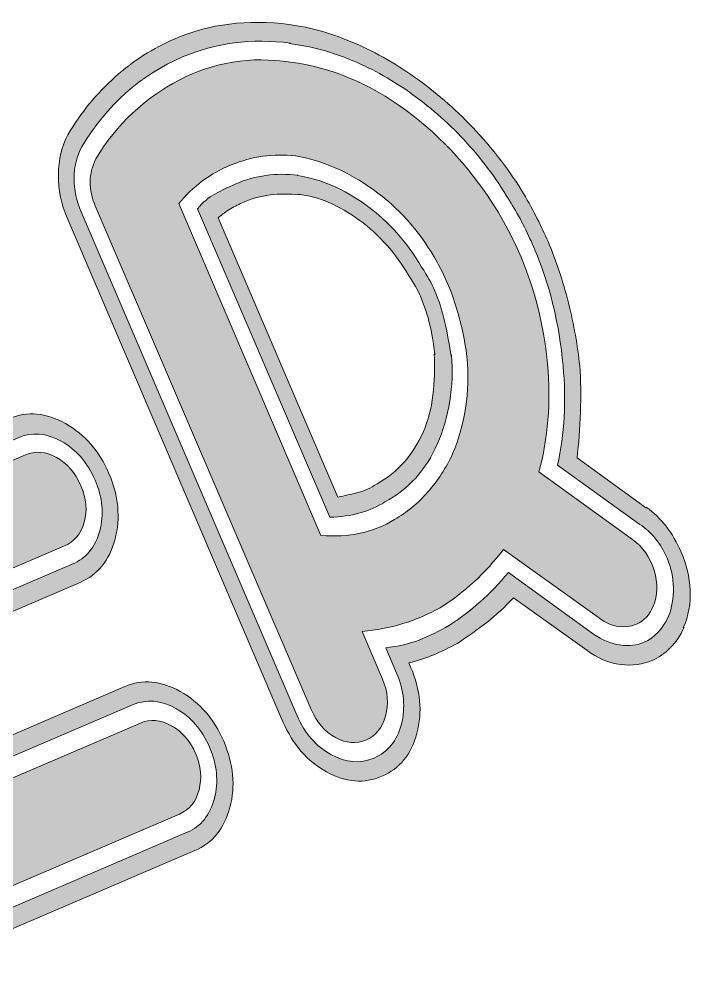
# Model space of a CAD drawing. Extents: x 464 to 1536, y -1291 to -709.
# Drawn here: x 1420.9 to 1535.8, y -1108.6 to -945.2 of the extents above; entities that cross this region are included whole.
import ezdxf

# ---------------------------------------------------------------- set-up
doc = ezdxf.new("R2010")
doc.units = 0
doc.header["$MEASUREMENT"] = 0
doc.layers.add('katman 1', color=7, linetype='Continuous')

# ---------------------------------------------------------------- blocks, each defined once
blk = doc.blocks.new('block 8')
at = {"layer": 'katman 1', "true_color": 0xffffff}
h = blk.add_hatch(color=7, dxfattribs=at)
h.dxf.hatch_style = 2
edge = h.paths.add_edge_path()
edge.add_spline(control_points=[(1528.26, -1028.92), (1528.26, -1028.92), (1528.19, -1028.75), (1528.19, -1028.75), (1530.74, -1030.52), (1532.73, -1033.08), (1534.17, -1036.43), (1535.06, -1038.5), (1535.57, -1040.68), (1535.7, -1042.94), (1535.83, -1045.21), (1535.44, -1047.36), (1534.52, -1049.39), (1534.52, -1049.39), (1534.66, -1049.33), (1534.66, -1049.33), (1534.02, -1050.7), (1533.23, -1051.85), (1532.29, -1052.8), (1531.36, -1053.75), (1530.32, -1054.47), (1529.18, -1054.95), (1527.58, -1055.64), (1525.77, -1055.87), (1523.77, -1055.64), (1521.77, -1055.4), (1519.85, -1054.58), (1518.02, -1053.19), (1518.02, -1053.19), (1505.46, -1044.23), (1505.46, -1044.23), (1504.01, -1045.81), (1502.48, -1047.21), (1500.89, -1048.45), (1499.29, -1049.68), (1497.62, -1050.87), (1495.87, -1052.03), (1494.51, -1052.75), (1493.16, -1053.39), (1491.84, -1053.96), (1490.51, -1054.53), (1489.1, -1055), (1487.58, -1055.38), (1487.58, -1055.38), (1487.88, -1056.07), (1487.88, -1056.07), (1489.56, -1059.99), (1489.92, -1063.77), (1488.95, -1067.39), (1487.99, -1071.01), (1485.99, -1073.47), (1482.97, -1074.76), (1479.94, -1076.06), (1476.79, -1075.81), (1473.5, -1074.01), (1470.21, -1072.21), (1467.73, -1069.35), (1466.04, -1065.43), (1466.04, -1065.43), (1429.1, -979.25), (1429.1, -979.25), (1428.11, -976.94), (1427.62, -974.49), (1427.62, -971.89), (1427.63, -969.29), (1428.16, -967.02), (1429.22, -965.06), (1431.49, -961.21), (1434.19, -957.91), (1437.31, -955.14), (1440.43, -952.37), (1443.83, -950.19), (1447.52, -948.61), (1453.47, -946.06), (1460, -945.24), (1467.1, -946.16), (1470.77, -946.63), (1474.5, -947.7), (1478.29, -949.35), (1482.08, -951), (1485.71, -953.1), (1489.21, -955.63), (1492.7, -958.16), (1495.99, -961.08), (1499.09, -964.4), (1502.19, -967.71), (1504.89, -971.27), (1507.19, -975.06), (1508.07, -976.6), (1508.85, -978.04), (1509.54, -979.38), (1510.23, -980.72), (1510.85, -982.03), (1511.39, -983.3), (1512.78, -986.53), (1513.94, -990.03), (1514.88, -993.79), (1515.82, -997.55), (1516.46, -1001.14), (1516.8, -1004.54), (1516.99, -1007.06), (1517.03, -1009.7), (1516.93, -1012.48), (1516.83, -1015.25), (1516.64, -1017.86), (1516.35, -1020.3), (1516.35, -1020.3), (1528.26, -1028.92), (1528.26, -1028.92)], knot_values=[0, 0, 0, 0, 1, 1, 1, 2, 2, 2, 3, 3, 3, 4, 4, 4, 5, 5, 5, 6, 6, 6, 7, 7, 7, 8, 8, 8, 9, 9, 9, 10, 10, 10, 11, 11, 11, 12, 12, 12, 13, 13, 13, 14, 14, 14, 15, 15, 15, 16, 16, 16, 17, 17, 17, 18, 18, 18, 19, 19, 19, 20, 20, 20, 21, 21, 21, 22, 22, 22, 23, 23, 23, 24, 24, 24, 25, 25, 25, 26, 26, 26, 27, 27, 27, 28, 28, 28, 29, 29, 29, 30, 30, 30, 31, 31, 31, 32, 32, 32, 33, 33, 33, 34, 34, 34, 35, 35, 35, 36, 36, 36, 36], degree=3, periodic=1)
edge = h.paths.add_edge_path()
edge.add_spline(control_points=[(1513.01, -1021.53), (1514.21, -1016.24), (1514.52, -1010.57), (1513.95, -1004.53), (1513.31, -997.3), (1511.65, -990.57), (1508.98, -984.33), (1508.39, -982.95), (1507.76, -981.62), (1507.1, -980.33), (1506.43, -979.04), (1505.73, -977.81), (1505, -976.62), (1505, -976.62), (1505.07, -976.79), (1505.07, -976.79), (1502.92, -973.07), (1500.42, -969.64), (1497.56, -966.49), (1494.7, -963.35), (1491.61, -960.58), (1488.28, -958.18), (1484.96, -955.78), (1481.53, -953.83), (1477.98, -952.35), (1474.44, -950.87), (1470.83, -949.89), (1467.16, -949.41), (1467.16, -949.41), (1467.3, -949.35), (1467.3, -949.35), (1460.67, -948.5), (1454.52, -949.29), (1448.85, -951.72), (1441.67, -954.8), (1435.92, -959.93), (1431.61, -967.1), (1430.73, -968.71), (1430.3, -970.5), (1430.31, -972.48), (1430.32, -974.46), (1430.72, -976.37), (1431.51, -978.21), (1431.51, -978.21), (1468.45, -1064.4), (1468.45, -1064.4), (1469.74, -1067.4), (1471.67, -1069.61), (1474.23, -1071.03), (1476.8, -1072.46), (1479.27, -1072.66), (1481.63, -1071.65), (1483.99, -1070.64), (1485.55, -1068.71), (1486.29, -1065.86), (1487.03, -1063.03), (1486.75, -1060.1), (1485.46, -1057.1), (1485.46, -1057.1), (1483.61, -1052.77), (1483.61, -1052.77), (1485.75, -1052.54), (1487.66, -1052.1), (1489.33, -1051.45), (1491.01, -1050.8), (1492.75, -1049.95), (1494.54, -1048.91), (1496.38, -1047.71), (1498.13, -1046.38), (1499.79, -1044.91), (1501.46, -1043.46), (1503.06, -1041.77), (1504.6, -1039.89), (1504.6, -1039.89), (1519.19, -1050.43), (1519.19, -1050.43), (1520.64, -1051.45), (1522.13, -1052.07), (1523.68, -1052.3), (1525.23, -1052.52), (1526.62, -1052.36), (1527.85, -1051.84), (1529.55, -1051.11), (1530.93, -1049.63), (1531.99, -1047.4), (1532.58, -1045.92), (1532.87, -1044.3), (1532.84, -1042.53), (1532.81, -1040.77), (1532.45, -1039.08), (1531.76, -1037.46), (1530.67, -1034.93), (1529.11, -1033), (1527.09, -1031.67), (1527.09, -1031.67), (1513.01, -1021.53), (1513.01, -1021.53)], knot_values=[0, 0, 0, 0, 1, 1, 1, 2, 2, 2, 3, 3, 3, 4, 4, 4, 5, 5, 5, 6, 6, 6, 7, 7, 7, 8, 8, 8, 9, 9, 9, 10, 10, 10, 11, 11, 11, 12, 12, 12, 13, 13, 13, 14, 14, 14, 15, 15, 15, 16, 16, 16, 17, 17, 17, 18, 18, 18, 19, 19, 19, 20, 20, 20, 21, 21, 21, 22, 22, 22, 23, 23, 23, 24, 24, 24, 25, 25, 25, 26, 26, 26, 27, 27, 27, 28, 28, 28, 29, 29, 29, 30, 30, 30, 31, 31, 31, 32, 32, 32, 32], degree=3, periodic=1)
edge = h.paths.add_edge_path()
edge.add_spline(control_points=[(1525.85, -1034.26), (1527.63, -1035.54), (1528.86, -1037.31), (1529.54, -1039.54), (1530.22, -1041.78), (1530.17, -1043.81), (1529.39, -1045.65), (1528.8, -1047.13), (1527.84, -1048.16), (1526.51, -1048.72), (1524.43, -1049.61), (1522.34, -1049.29), (1520.22, -1047.74), (1520.22, -1047.74), (1503.75, -1035.95), (1503.75, -1035.95), (1500.68, -1040), (1497.06, -1043.32), (1492.92, -1045.92), (1488.87, -1048.2), (1484.42, -1049.56), (1479.57, -1050), (1479.57, -1050), (1483.05, -1058.14), (1483.05, -1058.14), (1483.99, -1060.33), (1484.17, -1062.44), (1483.59, -1064.46), (1483, -1066.49), (1481.9, -1067.85), (1480.3, -1068.54), (1478.6, -1069.26), (1476.83, -1069.14), (1475.01, -1068.14), (1473.18, -1067.15), (1471.8, -1065.55), (1470.86, -1063.36), (1470.86, -1063.36), (1433.92, -977.18), (1433.92, -977.18), (1432.73, -974.41), (1432.76, -971.74), (1434, -969.15), (1437.61, -963.23), (1442.37, -958.74), (1448.27, -955.66), (1454.17, -952.59), (1460.53, -951.57), (1467.35, -952.6), (1474.22, -953.48), (1480.79, -956.23), (1487.08, -960.84), (1493.36, -965.46), (1498.63, -971.29), (1502.89, -978.34), (1507.63, -986.28), (1510.44, -994.91), (1511.3, -1004.23), (1511.89, -1010.82), (1511.39, -1016.97), (1509.82, -1022.69), (1509.82, -1022.69), (1525.85, -1034.26), (1525.85, -1034.26)], knot_values=[0, 0, 0, 0, 1, 1, 1, 2, 2, 2, 3, 3, 3, 4, 4, 4, 5, 5, 5, 6, 6, 6, 7, 7, 7, 8, 8, 8, 9, 9, 9, 10, 10, 10, 11, 11, 11, 12, 12, 12, 13, 13, 13, 14, 14, 14, 15, 15, 15, 16, 16, 16, 17, 17, 17, 18, 18, 18, 19, 19, 19, 20, 20, 20, 21, 21, 21, 21], degree=3, periodic=1)
edge = h.paths.add_edge_path()
edge.add_spline(control_points=[(1485.11, -1030.83), (1487.18, -1029.67), (1489.09, -1028.1), (1490.82, -1026.13), (1492.54, -1024.16), (1493.96, -1021.98), (1495.06, -1019.6), (1496.07, -1017.25), (1496.8, -1014.65), (1497.26, -1011.79), (1497.71, -1008.94), (1497.79, -1006), (1497.51, -1002.98), (1497.12, -1000), (1496.48, -997.07), (1495.58, -994.18), (1494.68, -991.29), (1493.44, -988.54), (1491.88, -985.93), (1489.23, -981.33), (1485.77, -977.49), (1481.48, -974.41), (1477.2, -971.33), (1472.76, -969.41), (1468.18, -968.64), (1464.41, -968.2), (1460.75, -968.72), (1457.18, -970.18), (1453.61, -971.64), (1450.61, -973.85), (1448.19, -976.8), (1448.19, -976.8), (1472.52, -1033.56), (1472.52, -1033.56), (1477.29, -1033.98), (1481.48, -1033.07), (1485.11, -1030.83)], knot_values=[0, 0, 0, 0, 1, 1, 1, 2, 2, 2, 3, 3, 3, 4, 4, 4, 5, 5, 5, 6, 6, 6, 7, 7, 7, 8, 8, 8, 9, 9, 9, 10, 10, 10, 11, 11, 11, 12, 12, 12, 12], degree=3, periodic=1)
edge = h.paths.add_edge_path()
edge.add_spline(control_points=[(1483.49, -1027.83), (1480.95, -1029.47), (1477.8, -1030.35), (1474.04, -1030.45), (1474.04, -1030.45), (1451.41, -977.67), (1451.41, -977.67), (1452.3, -976.61), (1453.29, -975.77), (1454.37, -975.17), (1455.46, -974.57), (1456.66, -973.98), (1457.98, -973.42), (1461.29, -972), (1464.83, -971.51), (1468.59, -971.94), (1468.59, -971.94), (1468.45, -972), (1468.45, -972), (1472.51, -972.59), (1476.45, -974.28), (1480.28, -977.08), (1484.1, -979.87), (1487.27, -983.4), (1489.76, -987.65), (1490.74, -989.15), (1491.48, -990.48), (1491.97, -991.62), (1492.71, -993.36), (1493.3, -995.19), (1493.73, -997.12), (1494.17, -999.05), (1494.52, -1000.98), (1494.79, -1002.91), (1494.79, -1002.91), (1494.86, -1002.68), (1494.86, -1002.68), (1495.09, -1005.31), (1494.99, -1007.95), (1494.56, -1010.59), (1494.13, -1013.24), (1493.43, -1015.66), (1492.47, -1017.84), (1490.49, -1022.37), (1487.5, -1025.71), (1483.49, -1027.83)], knot_values=[0, 0, 0, 0, 1, 1, 1, 2, 2, 2, 3, 3, 3, 4, 4, 4, 5, 5, 5, 6, 6, 6, 7, 7, 7, 8, 8, 8, 9, 9, 9, 10, 10, 10, 11, 11, 11, 12, 12, 12, 13, 13, 13, 14, 14, 14, 15, 15, 15, 15], degree=3, periodic=1)
edge = h.paths.add_edge_path()
edge.add_spline(control_points=[(1482.16, -1024.72), (1485.6, -1022.83), (1488.24, -1019.86), (1490.08, -1015.79), (1490.86, -1013.96), (1491.39, -1011.88), (1491.69, -1009.57), (1491.98, -1007.26), (1492.06, -1004.9), (1491.93, -1002.5), (1491.93, -1002.5), (1492.01, -1002.68), (1492.01, -1002.68), (1491.83, -1000.97), (1491.56, -999.28), (1491.17, -997.6), (1490.79, -995.92), (1490.25, -994.28), (1489.56, -992.66), (1489.16, -991.74), (1488.48, -990.53), (1487.5, -989.03), (1485.35, -985.32), (1482.55, -982.18), (1479.1, -979.63), (1475.66, -977.08), (1472.17, -975.6), (1468.65, -975.2), (1468.65, -975.2), (1468.86, -975.31), (1468.86, -975.31), (1465.33, -974.91), (1462.15, -975.32), (1459.32, -976.53), (1458.56, -976.86), (1457.81, -977.25), (1457.05, -977.71), (1456.3, -978.17), (1455.59, -978.68), (1454.94, -979.23), (1454.94, -979.23), (1475.41, -1026.99), (1475.41, -1026.99), (1476.55, -1026.78), (1477.7, -1026.52), (1478.86, -1026.23), (1480.02, -1025.94), (1481.07, -1025.46), (1482.01, -1024.78), (1482.01, -1024.78), (1482.16, -1024.72), (1482.16, -1024.72)], knot_values=[0, 0, 0, 0, 1, 1, 1, 2, 2, 2, 3, 3, 3, 4, 4, 4, 5, 5, 5, 6, 6, 6, 7, 7, 7, 8, 8, 8, 9, 9, 9, 10, 10, 10, 11, 11, 11, 12, 12, 12, 13, 13, 13, 14, 14, 14, 15, 15, 15, 16, 16, 16, 17, 17, 17, 17], degree=3, periodic=1)
h = blk.add_hatch(color=7, dxfattribs=at)
h.dxf.hatch_style = 2
edge = h.paths.add_edge_path()
edge.add_spline(control_points=[(1396.02, -1056.73), (1396.02, -1056.73), (1403.66, -1074.55), (1403.66, -1074.55), (1403.66, -1074.55), (1438.97, -1059.42), (1438.97, -1059.42), (1441.99, -1058.12), (1445.16, -1058.4), (1448.47, -1060.26), (1451.79, -1062.11), (1454.26, -1064.95), (1455.89, -1068.76), (1457.57, -1072.68), (1457.93, -1076.45), (1456.97, -1080.07), (1456, -1083.7), (1454.01, -1086.16), (1450.98, -1087.46), (1450.98, -1087.46), (1404.77, -1107.27), (1404.77, -1107.27), (1401.74, -1108.57), (1398.59, -1108.31), (1395.3, -1106.51), (1392.01, -1104.71), (1389.52, -1101.85), (1387.84, -1097.93), (1387.84, -1097.93), (1348.59, -1006.38), (1348.59, -1006.38), (1346.96, -1002.57), (1346.63, -998.86), (1347.59, -995.24), (1348.56, -991.62), (1350.55, -989.15), (1353.58, -987.85), (1353.58, -987.85), (1399.79, -968.04), (1399.79, -968.04), (1402.82, -966.75), (1405.98, -967.01), (1409.28, -968.83), (1412.57, -970.64), (1415.04, -973.47), (1416.68, -977.3), (1418.37, -981.24), (1418.74, -985.04), (1417.78, -988.68), (1416.83, -992.31), (1414.84, -994.78), (1411.81, -996.08), (1411.81, -996.08), (1376.51, -1011.21), (1376.51, -1011.21), (1376.51, -1011.21), (1384, -1028.69), (1384, -1028.69), (1384, -1028.69), (1419.3, -1013.56), (1419.3, -1013.56), (1422.33, -1012.26), (1425.5, -1012.55), (1428.82, -1014.43), (1432.15, -1016.3), (1434.63, -1019.15), (1436.27, -1022.98), (1437.91, -1026.81), (1438.25, -1030.55), (1437.3, -1034.19), (1436.34, -1037.83), (1434.35, -1040.3), (1431.32, -1041.59), (1431.32, -1041.59), (1396.02, -1056.73), (1396.02, -1056.73)], knot_values=[0, 0, 0, 0, 1, 1, 1, 2, 2, 2, 3, 3, 3, 4, 4, 4, 5, 5, 5, 6, 6, 6, 7, 7, 7, 8, 8, 8, 9, 9, 9, 10, 10, 10, 11, 11, 11, 12, 12, 12, 13, 13, 13, 14, 14, 14, 15, 15, 15, 16, 16, 16, 17, 17, 17, 18, 18, 18, 19, 19, 19, 20, 20, 20, 21, 21, 21, 22, 22, 22, 23, 23, 23, 24, 24, 24, 25, 25, 25, 25], degree=3, periodic=1)
edge = h.paths.add_edge_path()
edge.add_spline(control_points=[(1429.99, -1038.48), (1432.35, -1037.47), (1433.91, -1035.57), (1434.68, -1032.78), (1435.44, -1030), (1435.18, -1027.1), (1433.89, -1024.1), (1432.61, -1021.1), (1430.68, -1018.89), (1428.11, -1017.46), (1425.54, -1016.04), (1423.08, -1015.83), (1420.72, -1016.85), (1420.72, -1016.85), (1383, -1033.01), (1383, -1033.01), (1383, -1033.01), (1372.69, -1008.96), (1372.69, -1008.96), (1372.69, -1008.96), (1410.4, -992.79), (1410.4, -992.79), (1412.77, -991.78), (1414.32, -989.85), (1415.06, -987.01), (1415.79, -984.16), (1415.52, -981.25), (1414.23, -978.24), (1412.95, -975.24), (1411.02, -973.03), (1408.45, -971.61), (1405.88, -970.18), (1403.42, -969.97), (1401.05, -970.99), (1401.05, -970.99), (1354.84, -990.8), (1354.84, -990.8), (1352.47, -991.81), (1350.92, -993.74), (1350.19, -996.58), (1349.45, -999.43), (1349.72, -1002.35), (1351, -1005.35), (1351, -1005.35), (1390.25, -1096.89), (1390.25, -1096.89), (1391.54, -1099.9), (1393.46, -1102.11), (1396.03, -1103.53), (1398.6, -1104.96), (1401.07, -1105.17), (1403.43, -1104.15), (1403.43, -1104.15), (1449.65, -1084.34), (1449.65, -1084.34), (1452.01, -1083.33), (1453.56, -1081.4), (1454.3, -1078.55), (1455.04, -1075.71), (1454.77, -1072.79), (1453.48, -1069.79), (1452.19, -1066.79), (1450.27, -1064.58), (1447.7, -1063.15), (1445.13, -1061.73), (1442.66, -1061.52), (1440.3, -1062.53), (1440.3, -1062.53), (1402.59, -1078.7), (1402.59, -1078.7), (1402.59, -1078.7), (1392.28, -1054.64), (1392.28, -1054.64), (1392.28, -1054.64), (1429.99, -1038.48), (1429.99, -1038.48)], knot_values=[0, 0, 0, 0, 1, 1, 1, 2, 2, 2, 3, 3, 3, 4, 4, 4, 5, 5, 5, 6, 6, 6, 7, 7, 7, 8, 8, 8, 9, 9, 9, 10, 10, 10, 11, 11, 11, 12, 12, 12, 13, 13, 13, 14, 14, 14, 15, 15, 15, 16, 16, 16, 17, 17, 17, 18, 18, 18, 19, 19, 19, 20, 20, 20, 21, 21, 21, 22, 22, 22, 23, 23, 23, 24, 24, 24, 25, 25, 25, 25], degree=3, periodic=1)
edge = h.paths.add_edge_path()
edge.add_spline(control_points=[(1388.53, -1052.56), (1388.53, -1052.56), (1401.51, -1082.85), (1401.51, -1082.85), (1401.51, -1082.85), (1441.64, -1065.65), (1441.64, -1065.65), (1443.34, -1064.92), (1445.11, -1065.08), (1446.96, -1066.13), (1448.81, -1067.18), (1450.18, -1068.75), (1451.07, -1070.82), (1452.01, -1073.02), (1452.21, -1075.12), (1451.67, -1077.12), (1451.13, -1079.13), (1450.01, -1080.49), (1448.31, -1081.22), (1448.31, -1081.22), (1402.1, -1101.03), (1402.1, -1101.03), (1400.39, -1101.76), (1398.63, -1101.64), (1396.81, -1100.64), (1394.99, -1099.66), (1393.6, -1098.07), (1392.67, -1095.87), (1392.67, -1095.87), (1353.48, -1004.48), (1353.48, -1004.48), (1352.6, -1002.4), (1352.41, -1000.33), (1352.92, -998.27), (1353.44, -996.21), (1354.55, -994.81), (1356.25, -994.08), (1356.25, -994.08), (1402.46, -974.27), (1402.46, -974.27), (1404.17, -973.54), (1405.94, -973.71), (1407.79, -974.76), (1409.64, -975.81), (1411.01, -977.37), (1411.9, -979.45), (1412.84, -981.64), (1413.04, -983.74), (1412.5, -985.75), (1411.96, -987.76), (1410.84, -989.12), (1409.14, -989.85), (1409.14, -989.85), (1369.02, -1007.05), (1369.02, -1007.05), (1369.02, -1007.05), (1381.85, -1036.99), (1381.85, -1036.99), (1381.85, -1036.99), (1421.98, -1019.79), (1421.98, -1019.79), (1423.68, -1019.06), (1425.44, -1019.2), (1427.28, -1020.21), (1429.11, -1021.22), (1430.5, -1022.84), (1431.45, -1025.05), (1432.4, -1027.27), (1432.59, -1029.36), (1432.04, -1031.32), (1431.48, -1033.29), (1430.36, -1034.63), (1428.65, -1035.36), (1428.65, -1035.36), (1388.53, -1052.56), (1388.53, -1052.56)], knot_values=[0, 0, 0, 0, 1, 1, 1, 2, 2, 2, 3, 3, 3, 4, 4, 4, 5, 5, 5, 6, 6, 6, 7, 7, 7, 8, 8, 8, 9, 9, 9, 10, 10, 10, 11, 11, 11, 12, 12, 12, 13, 13, 13, 14, 14, 14, 15, 15, 15, 16, 16, 16, 17, 17, 17, 18, 18, 18, 19, 19, 19, 20, 20, 20, 21, 21, 21, 22, 22, 22, 23, 23, 23, 24, 24, 24, 25, 25, 25, 25], degree=3, periodic=1)
at = {"layer": 'katman 1', "lineweight": 0}
for points, knots in [([(1528.26, -1028.92), (1528.26, -1028.92), (1528.19, -1028.75), (1528.19, -1028.75), (1530.74, -1030.52), (1532.73, -1033.08), (1534.17, -1036.43), (1535.06, -1038.5), (1535.57, -1040.68), (1535.7, -1042.94), (1535.83, -1045.21), (1535.44, -1047.36), (1534.52, -1049.39), (1534.52, -1049.39), (1534.66, -1049.33), (1534.66, -1049.33), (1534.02, -1050.7), (1533.23, -1051.85), (1532.29, -1052.8), (1531.36, -1053.75), (1530.32, -1054.47), (1529.18, -1054.95), (1527.58, -1055.64), (1525.77, -1055.87), (1523.77, -1055.64), (1521.77, -1055.4), (1519.85, -1054.58), (1518.02, -1053.19), (1518.02, -1053.19), (1505.46, -1044.23), (1505.46, -1044.23), (1504.01, -1045.81), (1502.48, -1047.21), (1500.89, -1048.45), (1499.29, -1049.68), (1497.62, -1050.87), (1495.87, -1052.03), (1494.51, -1052.75), (1493.16, -1053.39), (1491.84, -1053.96), (1490.51, -1054.53), (1489.1, -1055), (1487.58, -1055.38), (1487.58, -1055.38), (1487.88, -1056.07), (1487.88, -1056.07), (1489.56, -1059.99), (1489.92, -1063.77), (1488.95, -1067.39), (1487.99, -1071.01), (1485.99, -1073.47), (1482.97, -1074.76), (1479.94, -1076.06), (1476.79, -1075.81), (1473.5, -1074.01), (1470.21, -1072.21), (1467.73, -1069.35), (1466.04, -1065.43), (1466.04, -1065.43), (1429.1, -979.25), (1429.1, -979.25), (1428.11, -976.94), (1427.62, -974.49), (1427.62, -971.89), (1427.63, -969.29), (1428.16, -967.02), (1429.22, -965.06), (1431.49, -961.21), (1434.19, -957.91), (1437.31, -955.14), (1440.43, -952.37), (1443.83, -950.19), (1447.52, -948.61), (1453.47, -946.06), (1460, -945.24), (1467.1, -946.16), (1470.77, -946.63), (1474.5, -947.7), (1478.29, -949.35), (1482.08, -951), (1485.71, -953.1), (1489.21, -955.63), (1492.7, -958.16), (1495.99, -961.08), (1499.09, -964.4), (1502.19, -967.71), (1504.89, -971.27), (1507.19, -975.06), (1508.07, -976.6), (1508.85, -978.04), (1509.54, -979.38), (1510.23, -980.72), (1510.85, -982.03), (1511.39, -983.3), (1512.78, -986.53), (1513.94, -990.03), (1514.88, -993.79), (1515.82, -997.55), (1516.46, -1001.14), (1516.8, -1004.54), (1516.99, -1007.06), (1517.03, -1009.7), (1516.93, -1012.48), (1516.83, -1015.25), (1516.64, -1017.86), (1516.35, -1020.3), (1516.35, -1020.3), (1528.26, -1028.92), (1528.26, -1028.92)], [0, 0, 0, 0, 1, 1, 1, 2, 2, 2, 3, 3, 3, 4, 4, 4, 5, 5, 5, 6, 6, 6, 7, 7, 7, 8, 8, 8, 9, 9, 9, 10, 10, 10, 11, 11, 11, 12, 12, 12, 13, 13, 13, 14, 14, 14, 15, 15, 15, 16, 16, 16, 17, 17, 17, 18, 18, 18, 19, 19, 19, 20, 20, 20, 21, 21, 21, 22, 22, 22, 23, 23, 23, 24, 24, 24, 25, 25, 25, 26, 26, 26, 27, 27, 27, 28, 28, 28, 29, 29, 29, 30, 30, 30, 31, 31, 31, 32, 32, 32, 33, 33, 33, 34, 34, 34, 35, 35, 35, 36, 36, 36, 36]), ([(1513.01, -1021.53), (1514.21, -1016.24), (1514.52, -1010.57), (1513.95, -1004.53), (1513.31, -997.3), (1511.65, -990.57), (1508.98, -984.33), (1508.39, -982.95), (1507.76, -981.62), (1507.1, -980.33), (1506.43, -979.04), (1505.73, -977.81), (1505, -976.62), (1505, -976.62), (1505.07, -976.79), (1505.07, -976.79), (1502.92, -973.07), (1500.42, -969.64), (1497.56, -966.49), (1494.7, -963.35), (1491.61, -960.58), (1488.28, -958.18), (1484.96, -955.78), (1481.53, -953.83), (1477.98, -952.35), (1474.44, -950.87), (1470.83, -949.89), (1467.16, -949.41), (1467.16, -949.41), (1467.3, -949.35), (1467.3, -949.35), (1460.67, -948.5), (1454.52, -949.29), (1448.85, -951.72), (1441.67, -954.8), (1435.92, -959.93), (1431.61, -967.1), (1430.73, -968.71), (1430.3, -970.5), (1430.31, -972.48), (1430.32, -974.46), (1430.72, -976.37), (1431.51, -978.21), (1431.51, -978.21), (1468.45, -1064.4), (1468.45, -1064.4), (1469.74, -1067.4), (1471.67, -1069.61), (1474.23, -1071.03), (1476.8, -1072.46), (1479.27, -1072.66), (1481.63, -1071.65), (1483.99, -1070.64), (1485.55, -1068.71), (1486.29, -1065.86), (1487.03, -1063.03), (1486.75, -1060.1), (1485.46, -1057.1), (1485.46, -1057.1), (1483.61, -1052.77), (1483.61, -1052.77), (1485.75, -1052.54), (1487.66, -1052.1), (1489.33, -1051.45), (1491.01, -1050.8), (1492.75, -1049.95), (1494.54, -1048.91), (1496.38, -1047.71), (1498.13, -1046.38), (1499.79, -1044.91), (1501.46, -1043.46), (1503.06, -1041.77), (1504.6, -1039.89), (1504.6, -1039.89), (1519.19, -1050.43), (1519.19, -1050.43), (1520.64, -1051.45), (1522.13, -1052.07), (1523.68, -1052.3), (1525.23, -1052.52), (1526.62, -1052.36), (1527.85, -1051.84), (1529.55, -1051.11), (1530.93, -1049.63), (1531.99, -1047.4), (1532.58, -1045.92), (1532.87, -1044.3), (1532.84, -1042.53), (1532.81, -1040.77), (1532.45, -1039.08), (1531.76, -1037.46), (1530.67, -1034.93), (1529.11, -1033), (1527.09, -1031.67), (1527.09, -1031.67), (1513.01, -1021.53), (1513.01, -1021.53)], [0, 0, 0, 0, 1, 1, 1, 2, 2, 2, 3, 3, 3, 4, 4, 4, 5, 5, 5, 6, 6, 6, 7, 7, 7, 8, 8, 8, 9, 9, 9, 10, 10, 10, 11, 11, 11, 12, 12, 12, 13, 13, 13, 14, 14, 14, 15, 15, 15, 16, 16, 16, 17, 17, 17, 18, 18, 18, 19, 19, 19, 20, 20, 20, 21, 21, 21, 22, 22, 22, 23, 23, 23, 24, 24, 24, 25, 25, 25, 26, 26, 26, 27, 27, 27, 28, 28, 28, 29, 29, 29, 30, 30, 30, 31, 31, 31, 32, 32, 32, 32]), ([(1525.85, -1034.26), (1527.63, -1035.54), (1528.86, -1037.31), (1529.54, -1039.54), (1530.22, -1041.78), (1530.17, -1043.81), (1529.39, -1045.65), (1528.8, -1047.13), (1527.84, -1048.16), (1526.51, -1048.72), (1524.43, -1049.61), (1522.34, -1049.29), (1520.22, -1047.74), (1520.22, -1047.74), (1503.75, -1035.95), (1503.75, -1035.95), (1500.68, -1040), (1497.06, -1043.32), (1492.92, -1045.92), (1488.87, -1048.2), (1484.42, -1049.56), (1479.57, -1050), (1479.57, -1050), (1483.05, -1058.14), (1483.05, -1058.14), (1483.99, -1060.33), (1484.17, -1062.44), (1483.59, -1064.46), (1483, -1066.49), (1481.9, -1067.85), (1480.3, -1068.54), (1478.6, -1069.26), (1476.83, -1069.14), (1475.01, -1068.14), (1473.18, -1067.15), (1471.8, -1065.55), (1470.86, -1063.36), (1470.86, -1063.36), (1433.92, -977.18), (1433.92, -977.18), (1432.73, -974.41), (1432.76, -971.74), (1434, -969.15), (1437.61, -963.23), (1442.37, -958.74), (1448.27, -955.66), (1454.17, -952.59), (1460.53, -951.57), (1467.35, -952.6), (1474.22, -953.48), (1480.79, -956.23), (1487.08, -960.84), (1493.36, -965.46), (1498.63, -971.29), (1502.89, -978.34), (1507.63, -986.28), (1510.44, -994.91), (1511.3, -1004.23), (1511.89, -1010.82), (1511.39, -1016.97), (1509.82, -1022.69), (1509.82, -1022.69), (1525.85, -1034.26), (1525.85, -1034.26)], [0, 0, 0, 0, 1, 1, 1, 2, 2, 2, 3, 3, 3, 4, 4, 4, 5, 5, 5, 6, 6, 6, 7, 7, 7, 8, 8, 8, 9, 9, 9, 10, 10, 10, 11, 11, 11, 12, 12, 12, 13, 13, 13, 14, 14, 14, 15, 15, 15, 16, 16, 16, 17, 17, 17, 18, 18, 18, 19, 19, 19, 20, 20, 20, 21, 21, 21, 21]), ([(1396.02, -1056.73), (1396.02, -1056.73), (1403.66, -1074.55), (1403.66, -1074.55), (1403.66, -1074.55), (1438.97, -1059.42), (1438.97, -1059.42), (1441.99, -1058.12), (1445.16, -1058.4), (1448.47, -1060.26), (1451.79, -1062.11), (1454.26, -1064.95), (1455.89, -1068.76), (1457.57, -1072.68), (1457.93, -1076.45), (1456.97, -1080.07), (1456, -1083.7), (1454.01, -1086.16), (1450.98, -1087.46), (1450.98, -1087.46), (1404.77, -1107.27), (1404.77, -1107.27), (1401.74, -1108.57), (1398.59, -1108.31), (1395.3, -1106.51), (1392.01, -1104.71), (1389.52, -1101.85), (1387.84, -1097.93), (1387.84, -1097.93), (1348.59, -1006.38), (1348.59, -1006.38), (1346.96, -1002.57), (1346.63, -998.86), (1347.59, -995.24), (1348.56, -991.62), (1350.55, -989.15), (1353.58, -987.85), (1353.58, -987.85), (1399.79, -968.04), (1399.79, -968.04), (1402.82, -966.75), (1405.98, -967.01), (1409.28, -968.83), (1412.57, -970.64), (1415.04, -973.47), (1416.68, -977.3), (1418.37, -981.24), (1418.74, -985.04), (1417.78, -988.68), (1416.83, -992.31), (1414.84, -994.78), (1411.81, -996.08), (1411.81, -996.08), (1376.51, -1011.21), (1376.51, -1011.21), (1376.51, -1011.21), (1384, -1028.69), (1384, -1028.69), (1384, -1028.69), (1419.3, -1013.56), (1419.3, -1013.56), (1422.33, -1012.26), (1425.5, -1012.55), (1428.82, -1014.43), (1432.15, -1016.3), (1434.63, -1019.15), (1436.27, -1022.98), (1437.91, -1026.81), (1438.25, -1030.55), (1437.3, -1034.19), (1436.34, -1037.83), (1434.35, -1040.3), (1431.32, -1041.59), (1431.32, -1041.59), (1396.02, -1056.73), (1396.02, -1056.73)], [0, 0, 0, 0, 1, 1, 1, 2, 2, 2, 3, 3, 3, 4, 4, 4, 5, 5, 5, 6, 6, 6, 7, 7, 7, 8, 8, 8, 9, 9, 9, 10, 10, 10, 11, 11, 11, 12, 12, 12, 13, 13, 13, 14, 14, 14, 15, 15, 15, 16, 16, 16, 17, 17, 17, 18, 18, 18, 19, 19, 19, 20, 20, 20, 21, 21, 21, 22, 22, 22, 23, 23, 23, 24, 24, 24, 25, 25, 25, 25]), ([(1485.11, -1030.83), (1487.18, -1029.67), (1489.09, -1028.1), (1490.82, -1026.13), (1492.54, -1024.16), (1493.96, -1021.98), (1495.06, -1019.6), (1496.07, -1017.25), (1496.8, -1014.65), (1497.26, -1011.79), (1497.71, -1008.94), (1497.79, -1006), (1497.51, -1002.98), (1497.12, -1000), (1496.48, -997.07), (1495.58, -994.18), (1494.68, -991.29), (1493.44, -988.54), (1491.88, -985.93), (1489.23, -981.33), (1485.77, -977.49), (1481.48, -974.41), (1477.2, -971.33), (1472.76, -969.41), (1468.18, -968.64), (1464.41, -968.2), (1460.75, -968.72), (1457.18, -970.18), (1453.61, -971.64), (1450.61, -973.85), (1448.19, -976.8), (1448.19, -976.8), (1472.52, -1033.56), (1472.52, -1033.56), (1477.29, -1033.98), (1481.48, -1033.07), (1485.11, -1030.83)], [0, 0, 0, 0, 1, 1, 1, 2, 2, 2, 3, 3, 3, 4, 4, 4, 5, 5, 5, 6, 6, 6, 7, 7, 7, 8, 8, 8, 9, 9, 9, 10, 10, 10, 11, 11, 11, 12, 12, 12, 12]), ([(1429.99, -1038.48), (1432.35, -1037.47), (1433.91, -1035.57), (1434.68, -1032.78), (1435.44, -1030), (1435.18, -1027.1), (1433.89, -1024.1), (1432.61, -1021.1), (1430.68, -1018.89), (1428.11, -1017.46), (1425.54, -1016.04), (1423.08, -1015.83), (1420.72, -1016.85), (1420.72, -1016.85), (1383, -1033.01), (1383, -1033.01), (1383, -1033.01), (1372.69, -1008.96), (1372.69, -1008.96), (1372.69, -1008.96), (1410.4, -992.79), (1410.4, -992.79), (1412.77, -991.78), (1414.32, -989.85), (1415.06, -987.01), (1415.79, -984.16), (1415.52, -981.25), (1414.23, -978.24), (1412.95, -975.24), (1411.02, -973.03), (1408.45, -971.61), (1405.88, -970.18), (1403.42, -969.97), (1401.05, -970.99), (1401.05, -970.99), (1354.84, -990.8), (1354.84, -990.8), (1352.47, -991.81), (1350.92, -993.74), (1350.19, -996.58), (1349.45, -999.43), (1349.72, -1002.35), (1351, -1005.35), (1351, -1005.35), (1390.25, -1096.89), (1390.25, -1096.89), (1391.54, -1099.9), (1393.46, -1102.11), (1396.03, -1103.53), (1398.6, -1104.96), (1401.07, -1105.17), (1403.43, -1104.15), (1403.43, -1104.15), (1449.65, -1084.34), (1449.65, -1084.34), (1452.01, -1083.33), (1453.56, -1081.4), (1454.3, -1078.55), (1455.04, -1075.71), (1454.77, -1072.79), (1453.48, -1069.79), (1452.19, -1066.79), (1450.27, -1064.58), (1447.7, -1063.15), (1445.13, -1061.73), (1442.66, -1061.52), (1440.3, -1062.53), (1440.3, -1062.53), (1402.59, -1078.7), (1402.59, -1078.7), (1402.59, -1078.7), (1392.28, -1054.64), (1392.28, -1054.64), (1392.28, -1054.64), (1429.99, -1038.48), (1429.99, -1038.48)], [0, 0, 0, 0, 1, 1, 1, 2, 2, 2, 3, 3, 3, 4, 4, 4, 5, 5, 5, 6, 6, 6, 7, 7, 7, 8, 8, 8, 9, 9, 9, 10, 10, 10, 11, 11, 11, 12, 12, 12, 13, 13, 13, 14, 14, 14, 15, 15, 15, 16, 16, 16, 17, 17, 17, 18, 18, 18, 19, 19, 19, 20, 20, 20, 21, 21, 21, 22, 22, 22, 23, 23, 23, 24, 24, 24, 25, 25, 25, 25]), ([(1483.49, -1027.83), (1480.95, -1029.47), (1477.8, -1030.35), (1474.04, -1030.45), (1474.04, -1030.45), (1451.41, -977.67), (1451.41, -977.67), (1452.3, -976.61), (1453.29, -975.77), (1454.37, -975.17), (1455.46, -974.57), (1456.66, -973.98), (1457.98, -973.42), (1461.29, -972), (1464.83, -971.51), (1468.59, -971.94), (1468.59, -971.94), (1468.45, -972), (1468.45, -972), (1472.51, -972.59), (1476.45, -974.28), (1480.28, -977.08), (1484.1, -979.87), (1487.27, -983.4), (1489.76, -987.65), (1490.74, -989.15), (1491.48, -990.48), (1491.97, -991.62), (1492.71, -993.36), (1493.3, -995.19), (1493.73, -997.12), (1494.17, -999.05), (1494.52, -1000.98), (1494.79, -1002.91), (1494.79, -1002.91), (1494.86, -1002.68), (1494.86, -1002.68), (1495.09, -1005.31), (1494.99, -1007.95), (1494.56, -1010.59), (1494.13, -1013.24), (1493.43, -1015.66), (1492.47, -1017.84), (1490.49, -1022.37), (1487.5, -1025.71), (1483.49, -1027.83)], [0, 0, 0, 0, 1, 1, 1, 2, 2, 2, 3, 3, 3, 4, 4, 4, 5, 5, 5, 6, 6, 6, 7, 7, 7, 8, 8, 8, 9, 9, 9, 10, 10, 10, 11, 11, 11, 12, 12, 12, 13, 13, 13, 14, 14, 14, 15, 15, 15, 15]), ([(1388.53, -1052.56), (1388.53, -1052.56), (1401.51, -1082.85), (1401.51, -1082.85), (1401.51, -1082.85), (1441.64, -1065.65), (1441.64, -1065.65), (1443.34, -1064.92), (1445.11, -1065.08), (1446.96, -1066.13), (1448.81, -1067.18), (1450.18, -1068.75), (1451.07, -1070.82), (1452.01, -1073.02), (1452.21, -1075.12), (1451.67, -1077.12), (1451.13, -1079.13), (1450.01, -1080.49), (1448.31, -1081.22), (1448.31, -1081.22), (1402.1, -1101.03), (1402.1, -1101.03), (1400.39, -1101.76), (1398.63, -1101.64), (1396.81, -1100.64), (1394.99, -1099.66), (1393.6, -1098.07), (1392.67, -1095.87), (1392.67, -1095.87), (1353.48, -1004.48), (1353.48, -1004.48), (1352.6, -1002.4), (1352.41, -1000.33), (1352.92, -998.27), (1353.44, -996.21), (1354.55, -994.81), (1356.25, -994.08), (1356.25, -994.08), (1402.46, -974.27), (1402.46, -974.27), (1404.17, -973.54), (1405.94, -973.71), (1407.79, -974.76), (1409.64, -975.81), (1411.01, -977.37), (1411.9, -979.45), (1412.84, -981.64), (1413.04, -983.74), (1412.5, -985.75), (1411.96, -987.76), (1410.84, -989.12), (1409.14, -989.85), (1409.14, -989.85), (1369.02, -1007.05), (1369.02, -1007.05), (1369.02, -1007.05), (1381.85, -1036.99), (1381.85, -1036.99), (1381.85, -1036.99), (1421.98, -1019.79), (1421.98, -1019.79), (1423.68, -1019.06), (1425.44, -1019.2), (1427.28, -1020.21), (1429.11, -1021.22), (1430.5, -1022.84), (1431.45, -1025.05), (1432.4, -1027.27), (1432.59, -1029.36), (1432.04, -1031.32), (1431.48, -1033.29), (1430.36, -1034.63), (1428.65, -1035.36), (1428.65, -1035.36), (1388.53, -1052.56), (1388.53, -1052.56)], [0, 0, 0, 0, 1, 1, 1, 2, 2, 2, 3, 3, 3, 4, 4, 4, 5, 5, 5, 6, 6, 6, 7, 7, 7, 8, 8, 8, 9, 9, 9, 10, 10, 10, 11, 11, 11, 12, 12, 12, 13, 13, 13, 14, 14, 14, 15, 15, 15, 16, 16, 16, 17, 17, 17, 18, 18, 18, 19, 19, 19, 20, 20, 20, 21, 21, 21, 22, 22, 22, 23, 23, 23, 24, 24, 24, 25, 25, 25, 25]), ([(1482.16, -1024.72), (1485.6, -1022.83), (1488.24, -1019.86), (1490.08, -1015.79), (1490.86, -1013.96), (1491.39, -1011.88), (1491.69, -1009.57), (1491.98, -1007.26), (1492.06, -1004.9), (1491.93, -1002.5), (1491.93, -1002.5), (1492.01, -1002.68), (1492.01, -1002.68), (1491.83, -1000.97), (1491.56, -999.28), (1491.17, -997.6), (1490.79, -995.92), (1490.25, -994.28), (1489.56, -992.66), (1489.16, -991.74), (1488.48, -990.53), (1487.5, -989.03), (1485.35, -985.32), (1482.55, -982.18), (1479.1, -979.63), (1475.66, -977.08), (1472.17, -975.6), (1468.65, -975.2), (1468.65, -975.2), (1468.86, -975.31), (1468.86, -975.31), (1465.33, -974.91), (1462.15, -975.32), (1459.32, -976.53), (1458.56, -976.86), (1457.81, -977.25), (1457.05, -977.71), (1456.3, -978.17), (1455.59, -978.68), (1454.94, -979.23), (1454.94, -979.23), (1475.41, -1026.99), (1475.41, -1026.99), (1476.55, -1026.78), (1477.7, -1026.52), (1478.86, -1026.23), (1480.02, -1025.94), (1481.07, -1025.46), (1482.01, -1024.78), (1482.01, -1024.78), (1482.16, -1024.72), (1482.16, -1024.72)], [0, 0, 0, 0, 1, 1, 1, 2, 2, 2, 3, 3, 3, 4, 4, 4, 5, 5, 5, 6, 6, 6, 7, 7, 7, 8, 8, 8, 9, 9, 9, 10, 10, 10, 11, 11, 11, 12, 12, 12, 13, 13, 13, 14, 14, 14, 15, 15, 15, 16, 16, 16, 17, 17, 17, 17])]:
    blk.add_open_spline(points, degree=3, knots=knots, dxfattribs=at)
blk = doc.blocks.new('block 2')
at = {"layer": 'katman 1'}
blk.add_blockref('block 8', (0, 0), dxfattribs=at)

msp = doc.modelspace()

# ---------------------------------------------------------------- block references
at = {"layer": 'katman 1'}
msp.add_blockref('block 2', (0, 0), dxfattribs=at)

doc.saveas('drawing.dxf')
